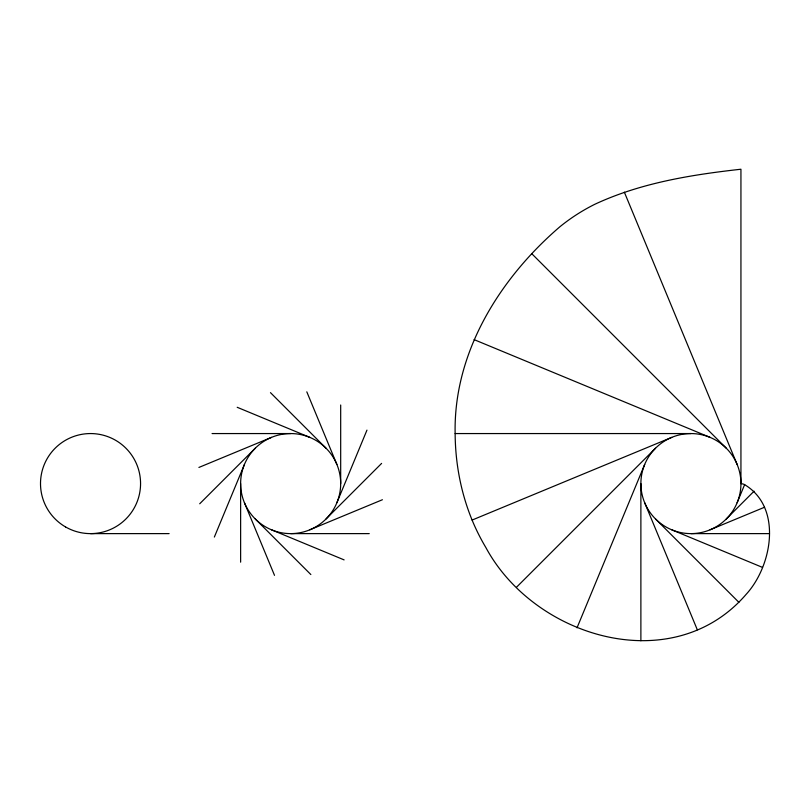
<?xml version="1.0" encoding="UTF-8"?>
<svg xmlns="http://www.w3.org/2000/svg" width="810" height="810" viewBox="0 0 810 810"><rect width="100%" height="100%" fill="white"/><g stroke="black" fill="none" stroke-linecap="round" stroke-linejoin="round"><path stroke-width="1.21" d="M455.139 433.563C453.428 352.309 500.033 278.093 559.994 226.678A188.608 188.608 0 0 1 594.854 204.262C640.558 182.928 691.183 174.768 740.937 169.229L740.937 483.59A50.028 50.028 0 0 1 665.891 526.915A50.028 50.028 0 0 1 665.891 440.265A50.028 50.028 0 0 1 740.937 483.59L742.74 483.945A12.079 12.079 0 0 1 744.137 484.38C782.683 506.827 772.325 565.684 746.263 594.216C673.13 679.185 534.752 638.067 485.899 547.601A210.387 210.387 0 0 1 472.098 520.071C460.86 492.693 455.331 463.117 455.139 433.563L690.91 433.563M214.356 537.05L244.438 464.444M336.879 502.737L366.96 430.13M577.024 627.811L644.689 464.444M737.13 502.737L744.653 484.582M199.706 503.779L255.282 448.214M326.035 518.967L381.611 463.401M516.608 587.139L655.533 448.214M726.287 518.967L754.069 491.184M198.906 467.441L271.512 437.37M309.805 529.811L382.411 499.74M472.098 520.071L671.763 437.37M710.056 529.811L764.508 507.252M212.068 433.563L290.658 433.563M90.528 533.618L169.118 533.618M290.658 533.618L369.249 533.618M690.91 533.618L769.5 533.618M474.083 339.623L710.056 437.37M671.763 529.811L762.524 567.405M237.198 407.288L309.805 437.37M271.512 529.811L344.118 559.892M531.785 253.712L726.287 448.214M655.533 518.967L738.892 602.326M270.469 392.637L326.035 448.214M255.282 518.967L310.848 574.543M624.348 192.162L737.13 464.444M644.689 502.737L697.319 629.795M306.808 391.837L336.879 464.444M244.438 502.737L274.509 575.343M640.882 483.59L640.882 640.771M340.686 405L340.686 483.59A50.028 50.028 0 0 1 265.639 526.915A50.028 50.028 0 0 1 265.639 440.265A50.028 50.028 0 0 1 340.686 483.59M240.631 483.59L240.631 562.18M65.519 526.915A50.028 50.028 0 0 0 140.565 483.59A50.028 50.028 0 0 0 65.519 440.265A50.028 50.028 0 0 0 65.519 526.915"/></g></svg>
